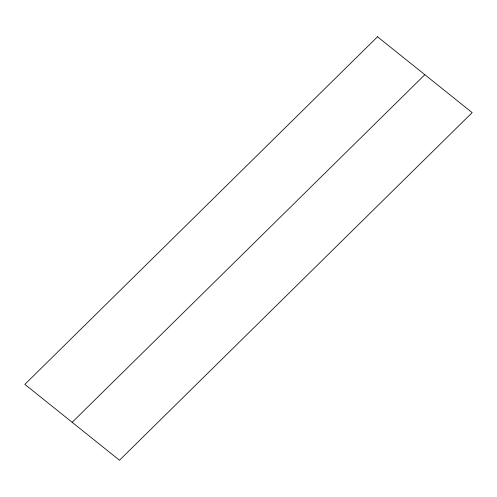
<?xml version="1.0" encoding="UTF-8"?>
<svg xmlns="http://www.w3.org/2000/svg" width="497" height="497" viewBox="0 0 497 497"><rect width="100%" height="100%" fill="white"/><g stroke="black" fill="none" stroke-linecap="round" stroke-linejoin="round"><path stroke-width="0.75" d="M72.164 422.301L424.836 74.699M377.521 36.772L24.85 384.374L119.479 460.228L472.15 112.626L377.521 36.772"/></g></svg>
